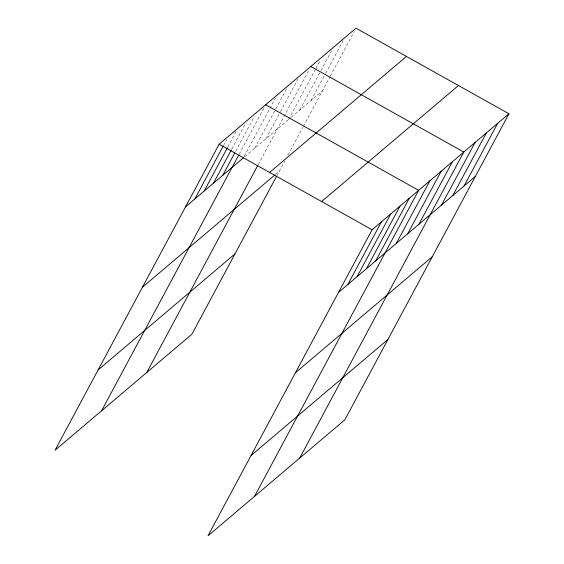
<?xml version="1.0" encoding="UTF-8"?>
<svg xmlns="http://www.w3.org/2000/svg" width="564" height="564" viewBox="0 0 564 564"><rect width="100%" height="100%" fill="white"/><g stroke="black" fill="none" stroke-linecap="round" stroke-linejoin="round"><path stroke-width="0.42" stroke-dasharray="2.82 2.11" d="M223.471 145.597L226.791 139.407M227.8 146.985L236.513 130.749M231.719 149.15L244.987 124.404M235.632 151.321L254.293 116.515M239.136 154.254L264.015 107.858M244.205 156.284L275.303 98.284M254.667 148.262L275.401 109.592M275.81 108.824L286.597 88.717M265.954 138.695L280.054 112.398M280.47 111.623L297.884 79.143M258.199 164.646L309.178 69.576M288.535 119.554L315.487 69.287M315.903 68.512L320.465 60.003M299.822 109.98L320.556 71.318M320.972 70.542L331.752 50.436M311.116 100.413L325.216 74.117M325.625 73.348L343.046 40.862M276.875 175.756L284.721 161.121M288.035 154.938L302.946 127.14M303.354 126.364L329.869 76.923M330.285 76.147L354.333 31.295M244.706 156.707L290.531 117.862M291.193 117.298L322.404 90.839M275.352 174.537L279.342 171.16"/><path stroke-width="0.85" d="M508.947 113.773L372.099 229.774L208.003 535.8L344.858 419.799L508.947 113.773L355.997 28.2L219.142 144.201L55.053 450.227L191.901 334.226L276.466 176.525M194.862 198.958L223.062 146.365M204.168 191.069L227.391 147.761M213.474 183.18L231.303 149.925M222.78 175.291L234.807 152.865M101.583 410.789L238.72 155.029M146.746 372.508L257.783 165.421M347.812 284.524L381.405 221.885M357.118 276.635L390.711 213.996M366.424 268.753L400.017 206.107M375.73 260.864L409.323 198.218M254.533 496.362L418.629 190.329L265.672 104.763M396.33 243.401L429.916 180.762M407.617 233.834L441.203 171.188M418.911 224.261L452.497 161.621M299.695 458.081L463.784 152.047L310.834 66.481M441.485 205.12L475.078 142.48M452.779 195.553L486.365 132.914M464.066 185.979L497.659 123.34M185.556 206.847L243.373 157.835M269.62 172.443L406.468 56.435M142.488 287.161L274.689 175.101M98.122 369.913L234.969 253.913M321.621 201.531L458.476 85.531M338.506 292.413L475.36 176.412M295.444 372.733L432.292 256.726M251.072 455.479L387.919 339.479M219.142 144.201L372.099 229.774"/></g></svg>
